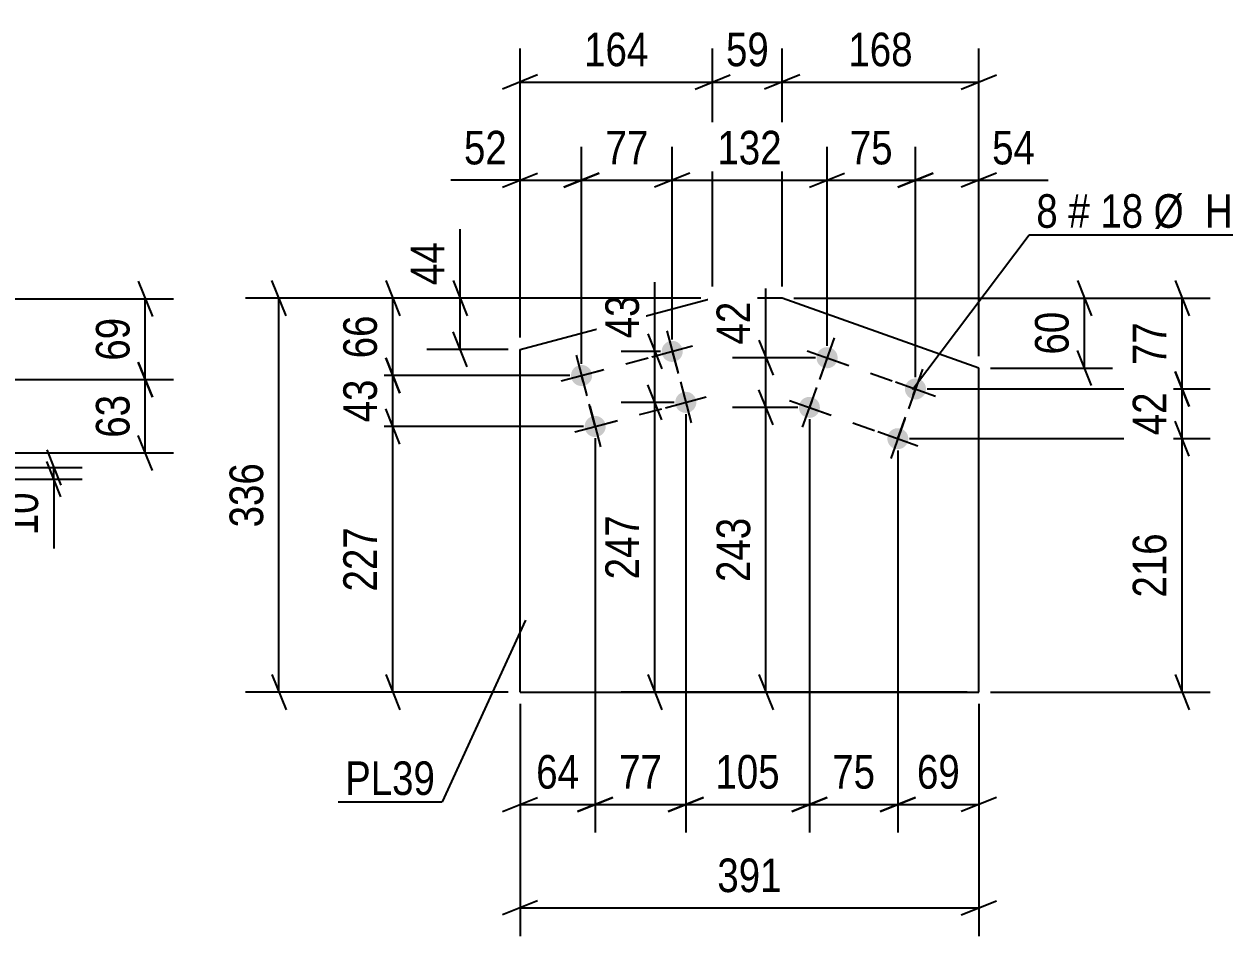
# Model space of a CAD drawing. Header units: millimetres. Extents: x 0 to 841, y 0 to 594.
# Drawn here: x 307.9 to 410.2, y 122.5 to 200.3 of the extents above; entities that cross this region are included whole.
import ezdxf

# ---------------------------------------------------------------- set-up
doc = ezdxf.new("R2010")
doc.units = ezdxf.units.MM
doc.linetypes.add('DXK_LINE_DOT2', pattern=[3.9198, 1.9599, -1.9599])
doc.styles.add('Arial Narrow', font='ARIALN.TTF', dxfattribs={"height": 0.2})

# ---------------------------------------------------------------- blocks, each defined once
blk = doc.blocks.new('Part-404166562-2777 - 2761')
at = {"color": 2, "linetype": 'Continuous'}
for p, q in [((350.19, 172.57), (366.62, 176.94)), ((372.55, 176.94), (366.62, 176.94)), ((389.33, 170.98), (372.55, 176.94)), ((350.19, 143.31), (350.19, 172.57)), ((389.33, 143.31), (389.33, 170.98)), ((350.19, 143.31), (389.33, 143.31))]:
    blk.add_line(p, q, dxfattribs=at)
blk = doc.blocks.new('Bolt-404166562-2782 - 2761')
at = {"linetype": 'Continuous'}
for points in [[(364.04, 172.63, -1), (362.3, 172.17, -1)], [(356.31, 170.57, -1), (354.57, 170.11, -1)], [(365.2, 168.28, -1), (363.46, 167.82, -1)], [(357.47, 166.22, -1), (355.73, 165.76, -1)]]:
    blk.add_hatch(color=1, dxfattribs=at).paths.add_polyline_path(points)
at = {"color": 1, "linetype": 'Continuous'}
for p, q in [((362.71, 174.14), (363.64, 170.66)), ((354.98, 172.08), (355.9, 168.6)), ((361.43, 171.93), (364.91, 172.86)), ((353.7, 169.88), (357.18, 170.8)), ((363.87, 169.79), (364.79, 166.31)), ((362.59, 167.59), (366.07, 168.51)), ((356.14, 167.73), (357.06, 164.25)), ((354.86, 165.53), (358.34, 166.45))]:
    blk.add_line(p, q, dxfattribs=at)
blk = doc.blocks.new('Bolt-404166562-2787 - 2761')
at = {"linetype": 'Continuous'}
for points in [[(377.23, 171.56, -1), (375.53, 172.16, -1)], [(384.77, 168.89, -1), (383.07, 169.49, -1)], [(375.72, 167.32, -1), (374.03, 167.92, -1)], [(383.26, 164.65, -1), (381.57, 165.25, -1)]]:
    blk.add_hatch(color=1, dxfattribs=at).paths.add_polyline_path(points)
at = {"color": 1, "linetype": 'Continuous'}
for p, q in [((376.98, 173.56), (375.78, 170.17)), ((374.68, 172.46), (378.08, 171.26)), ((384.52, 170.88), (383.32, 167.49)), ((375.48, 169.32), (374.27, 165.93)), ((382.22, 169.79), (385.62, 168.59)), ((373.18, 168.22), (376.57, 167.02)), ((383.02, 166.64), (381.81, 163.25)), ((380.72, 165.55), (384.11, 164.35))]:
    blk.add_line(p, q, dxfattribs=at)
blk = doc.blocks.new('Line-404166562-3035 - 2761')
at = {"color": 1, "linetype": 'DXK_LINE_DOT2'}
blk.add_line((363.17, 172.4), (364.33, 168.05), dxfattribs=at)
blk = doc.blocks.new('Line-404166562-3042 - 2761')
at = {"color": 1, "linetype": 'DXK_LINE_DOT2'}
blk.add_line((355.44, 170.34), (363.17, 172.4), dxfattribs=at)
blk = doc.blocks.new('Line-404166562-3049 - 2761')
at = {"color": 1, "linetype": 'DXK_LINE_DOT2'}
blk.add_line((356.6, 165.99), (364.33, 168.05), dxfattribs=at)
blk = doc.blocks.new('Line-404166562-3056 - 2761')
at = {"color": 1, "linetype": 'DXK_LINE_DOT2'}
blk.add_line((356.6, 165.99), (355.44, 170.34), dxfattribs=at)
blk = doc.blocks.new('Line-404166562-3063 - 2761')
at = {"color": 1, "linetype": 'DXK_LINE_DOT2'}
blk.add_line((376.38, 171.86), (374.88, 167.62), dxfattribs=at)
blk = doc.blocks.new('Line-404166562-3070 - 2761')
at = {"color": 1, "linetype": 'DXK_LINE_DOT2'}
blk.add_line((374.88, 167.62), (382.42, 164.95), dxfattribs=at)
blk = doc.blocks.new('Line-404166562-3077 - 2761')
at = {"color": 1, "linetype": 'DXK_LINE_DOT2'}
blk.add_line((382.42, 164.95), (383.92, 169.19), dxfattribs=at)
blk = doc.blocks.new('Line-404166562-3084 - 2761')
at = {"color": 1, "linetype": 'DXK_LINE_DOT2'}
blk.add_line((376.38, 171.86), (383.92, 169.19), dxfattribs=at)
blk = doc.blocks.new('StraightDimension-404166562-53880 - 1454')
at = {"color": 7, "linetype": 'Continuous'}
for p, q in [((317.63, 171.49), (318.83, 168.49)), ((301.39, 169.99), (320.63, 169.99)), ((318.23, 163.73), (318.23, 169.99)), ((318.83, 162.23), (317.63, 165.23)), ((272.69, 163.73), (320.63, 163.73))]:
    blk.add_line(p, q, dxfattribs=at)
at = {"color": 0}
blk.add_wipeout([(317.48, 169.29), (313.28, 169.29), (313.28, 164.43), (317.48, 164.43)], dxfattribs=at)
at = {"color": 3, "style": 'Arial Narrow'}
blk.add_text('63', height=2.863, rotation=90.0002, dxfattribs=at).set_placement((316.88, 165.03))
blk = doc.blocks.new('StraightDimension-404166562-53913 - 1454')
at = {"color": 7, "linetype": 'Continuous'}
for p, q in [((309.83, 163.99), (311.03, 160.99)), ((311.03, 159.99), (309.83, 162.99)), ((294.89, 162.49), (312.83, 162.49)), ((310.43, 161.49), (310.43, 162.49)), ((274.89, 161.49), (312.83, 161.49)), ((310.43, 161.49), (310.43, 155.58)), ((310.43, 161.49), (310.43, 155.58))]:
    blk.add_line(p, q, dxfattribs=at)
at = {"color": 0}
blk.add_wipeout([(309.68, 160.97), (305.48, 160.97), (305.48, 156.11), (309.68, 156.11)], dxfattribs=at)
at = {"color": 3, "style": 'Arial Narrow'}
blk.add_text('10', height=2.863, rotation=90.0002, dxfattribs=at).set_placement((309.08, 156.71))
blk = doc.blocks.new('StraightDimension-404166562-53879 - 1454')
at = {"color": 7, "linetype": 'Continuous'}
for p, q in [((317.63, 178.38), (318.83, 175.38)), ((272.69, 176.88), (320.63, 176.88)), ((318.23, 169.99), (318.23, 176.88)), ((318.83, 168.49), (317.63, 171.49)), ((301.39, 169.99), (320.63, 169.99))]:
    blk.add_line(p, q, dxfattribs=at)
at = {"color": 0}
blk.add_wipeout([(317.48, 175.86), (313.28, 175.86), (313.28, 171.01), (317.48, 171.01)], dxfattribs=at)
at = {"color": 3, "style": 'Arial Narrow'}
blk.add_text('69', height=2.863, rotation=90.0002, dxfattribs=at).set_placement((316.88, 171.61))
blk = doc.blocks.new('StraightDimension-404166562-2859 - 2761')
at = {"color": 7, "linetype": 'Continuous'}
for p, q in [((374.88, 166.62), (374.88, 131.33)), ((382.42, 163.95), (382.42, 131.33)), ((373.38, 133.13), (376.38, 134.33)), ((383.92, 134.33), (380.92, 133.13)), ((374.88, 133.73), (382.42, 133.73))]:
    blk.add_line(p, q, dxfattribs=at)
at = {"color": 0}
blk.add_wipeout([(381.07, 134.48), (381.07, 138.68), (376.22, 138.68), (376.22, 134.48)], dxfattribs=at)
at = {"color": 3, "style": 'Arial Narrow'}
blk.add_text('75', height=2.863, dxfattribs=at).set_placement((376.82, 135.08))
blk = doc.blocks.new('StraightDimension-404166562-2978 - 2761')
at = {"color": 7, "linetype": 'Continuous'}
for p, q in [((383.92, 170.19), (383.92, 189.86)), ((389.33, 171.98), (389.33, 189.86)), ((382.42, 186.41), (385.42, 187.61)), ((390.83, 187.61), (387.83, 186.41)), ((383.92, 187.01), (389.33, 187.01)), ((389.33, 187.01), (395.24, 187.01)), ((389.33, 187.01), (395.24, 187.01))]:
    blk.add_line(p, q, dxfattribs=at)
at = {"color": 0}
blk.add_wipeout([(394.71, 187.76), (394.71, 191.96), (389.86, 191.96), (389.86, 187.76)], dxfattribs=at)
at = {"color": 3, "style": 'Arial Narrow'}
blk.add_text('54', height=2.863, dxfattribs=at).set_placement((390.46, 188.36))
blk = doc.blocks.new('StraightDimension-404166562-2853 - 2761')
at = {"color": 7, "linetype": 'Continuous'}
for p, q in [((382.42, 163.95), (382.42, 131.33)), ((389.33, 142.31), (389.33, 131.33)), ((380.92, 133.13), (383.92, 134.33)), ((390.83, 134.33), (387.83, 133.13)), ((382.42, 133.73), (389.33, 133.73))]:
    blk.add_line(p, q, dxfattribs=at)
at = {"color": 0}
blk.add_wipeout([(388.3, 134.48), (388.3, 138.68), (383.45, 138.68), (383.45, 134.48)], dxfattribs=at)
at = {"color": 3, "style": 'Arial Narrow'}
blk.add_text('69', height=2.863, dxfattribs=at).set_placement((384.05, 135.08))
blk = doc.blocks.new('StraightDimension-404166562-2921 - 2761')
at = {"color": 7, "linetype": 'Continuous'}
for p, q in [((350.19, 142.31), (350.19, 122.5)), ((389.33, 142.31), (389.33, 122.5)), ((351.69, 125.5), (348.69, 124.3)), ((350.19, 124.9), (389.33, 124.9)), ((387.83, 124.3), (390.83, 125.5))]:
    blk.add_line(p, q, dxfattribs=at)
at = {"color": 0}
blk.add_wipeout([(373.1, 125.65), (373.1, 129.85), (366.42, 129.85), (366.42, 125.65)], dxfattribs=at)
at = {"color": 3, "style": 'Arial Narrow'}
blk.add_text('391', height=2.863, dxfattribs=at).set_placement((367.02, 126.25))
blk = doc.blocks.new('StraightDimension-404166562-2910 - 2761')
at = {"color": 7, "linetype": 'Continuous'}
for p, q in [((350.19, 173.57), (350.19, 198.24)), ((366.62, 177.94), (366.62, 198.24)), ((351.69, 195.99), (348.69, 194.79)), ((365.12, 194.79), (368.12, 195.99)), ((350.19, 195.39), (366.62, 195.39))]:
    blk.add_line(p, q, dxfattribs=at)
at = {"color": 0}
blk.add_wipeout([(361.75, 196.14), (361.75, 200.34), (355.06, 200.34), (355.06, 196.14)], dxfattribs=at)
at = {"color": 3, "style": 'Arial Narrow'}
blk.add_text('164', height=2.863, dxfattribs=at).set_placement((355.66, 196.74))
blk = doc.blocks.new('StraightDimension-404166562-2789 - 2761')
at = {"color": 7, "linetype": 'Continuous'}
for p, q in [((371.77, 166.12), (370.57, 169.12)), ((373.88, 167.62), (368.32, 167.62)), ((371.17, 143.31), (371.17, 167.62)), ((370.57, 144.81), (371.77, 141.81)), ((388.33, 143.31), (368.32, 143.31))]:
    blk.add_line(p, q, dxfattribs=at)
at = {"color": 0}
blk.add_wipeout([(370.42, 158.81), (366.22, 158.81), (366.22, 152.12), (370.42, 152.12)], dxfattribs=at)
at = {"color": 3, "style": 'Arial Narrow'}
blk.add_text('243', height=2.863, rotation=90.0002, dxfattribs=at).set_placement((369.82, 152.72))
blk = doc.blocks.new('StraightDimension-404166562-2988 - 2761')
at = {"color": 7, "linetype": 'Continuous'}
for p, q in [((376.38, 172.86), (376.38, 189.86)), ((383.92, 170.19), (383.92, 189.86)), ((374.88, 186.41), (377.88, 187.61)), ((385.42, 187.61), (382.42, 186.41)), ((376.38, 187.01), (383.92, 187.01))]:
    blk.add_line(p, q, dxfattribs=at)
at = {"color": 0}
blk.add_wipeout([(382.58, 187.76), (382.58, 191.96), (377.72, 191.96), (377.72, 187.76)], dxfattribs=at)
at = {"color": 3, "style": 'Arial Narrow'}
blk.add_text('75', height=2.863, dxfattribs=at).set_placement((378.32, 188.36))
blk = doc.blocks.new('StraightDimension-404166562-2795 - 2761')
at = {"color": 7, "linetype": 'Continuous'}
for p, q in [((371.17, 171.86), (371.17, 177.77)), ((371.17, 171.86), (371.17, 177.77)), ((370.57, 173.36), (371.77, 170.36)), ((375.38, 171.86), (368.32, 171.86)), ((371.17, 167.62), (371.17, 171.86)), ((371.77, 166.12), (370.57, 169.12)), ((373.88, 167.62), (368.32, 167.62))]:
    blk.add_line(p, q, dxfattribs=at)
at = {"color": 0}
blk.add_wipeout([(370.42, 177.24), (366.22, 177.24), (366.22, 172.39), (370.42, 172.39)], dxfattribs=at)
at = {"color": 3, "style": 'Arial Narrow'}
blk.add_text('42', height=2.863, rotation=90.0002, dxfattribs=at).set_placement((369.82, 172.99))
blk = doc.blocks.new('StraightDimension-404166562-53517 - 2761')
at = {"color": 7, "linetype": 'Continuous'}
for p, q in [((407.27, 163.45), (406.07, 166.45)), ((383.42, 164.95), (409.07, 164.95)), ((406.67, 143.31), (406.67, 164.95)), ((406.07, 144.81), (407.27, 141.81)), ((390.33, 143.31), (409.07, 143.31))]:
    blk.add_line(p, q, dxfattribs=at)
at = {"color": 0}
blk.add_wipeout([(405.92, 157.47), (401.72, 157.47), (401.72, 150.79), (405.92, 150.79)], dxfattribs=at)
at = {"color": 3, "style": 'Arial Narrow'}
blk.add_text('216', height=2.863, rotation=90.0002, dxfattribs=at).set_placement((405.32, 151.39))
blk = doc.blocks.new('StraightDimension-404166562-2867 - 2761')
at = {"color": 7, "linetype": 'Continuous'}
for p, q in [((364.33, 167.05), (364.33, 131.33)), ((356.6, 164.99), (356.6, 131.33)), ((355.1, 133.13), (358.1, 134.33)), ((365.83, 134.33), (362.83, 133.13)), ((356.6, 133.73), (364.33, 133.73))]:
    blk.add_line(p, q, dxfattribs=at)
at = {"color": 0}
blk.add_wipeout([(362.89, 134.48), (362.89, 138.68), (358.04, 138.68), (358.04, 134.48)], dxfattribs=at)
at = {"color": 3, "style": 'Arial Narrow'}
blk.add_text('77', height=2.863, dxfattribs=at).set_placement((358.64, 135.08))
blk = doc.blocks.new('StraightDimension-404166562-2804 - 2761')
at = {"color": 7, "linetype": 'Continuous'}
for p, q in [((362.28, 166.55), (361.08, 169.55)), ((363.33, 168.05), (358.83, 168.05)), ((361.68, 143.31), (361.68, 168.05)), ((361.08, 144.81), (362.28, 141.81)), ((368.76, 143.31), (358.83, 143.31))]:
    blk.add_line(p, q, dxfattribs=at)
at = {"color": 0}
blk.add_wipeout([(360.93, 159.02), (356.73, 159.02), (356.73, 152.34), (360.93, 152.34)], dxfattribs=at)
at = {"color": 3, "style": 'Arial Narrow'}
blk.add_text('247', height=2.863, rotation=90.0002, dxfattribs=at).set_placement((360.33, 152.94))
blk = doc.blocks.new('StraightDimension-404166562-53436 - 2761')
at = {"color": 7, "linetype": 'Continuous'}
for p, q in [((338.73, 178.44), (339.93, 175.44)), ((365.62, 176.94), (336.48, 176.94)), ((339.33, 170.34), (339.33, 176.94)), ((339.93, 168.84), (338.73, 171.84)), ((354.44, 170.34), (336.48, 170.34))]:
    blk.add_line(p, q, dxfattribs=at)
at = {"color": 0}
blk.add_wipeout([(338.58, 176.07), (334.38, 176.07), (334.38, 171.21), (338.58, 171.21)], dxfattribs=at)
at = {"color": 3, "style": 'Arial Narrow'}
blk.add_text('66', height=2.863, rotation=90.0002, dxfattribs=at).set_placement((337.98, 171.81))
blk = doc.blocks.new('StraightDimension-404166562-2821 - 2761')
at = {"color": 7, "linetype": 'Continuous'}
for p, q in [((361.68, 172.4), (361.68, 178.3)), ((361.68, 172.4), (361.68, 178.3)), ((361.08, 173.9), (362.28, 170.9)), ((362.17, 172.4), (358.83, 172.4)), ((361.68, 168.05), (361.68, 172.4)), ((362.28, 166.55), (361.08, 169.55)), ((363.33, 168.05), (358.83, 168.05))]:
    blk.add_line(p, q, dxfattribs=at)
at = {"color": 0}
blk.add_wipeout([(360.93, 177.78), (356.73, 177.78), (356.73, 172.92), (360.93, 172.92)], dxfattribs=at)
at = {"color": 3, "style": 'Arial Narrow'}
blk.add_text('43', height=2.863, rotation=90.0002, dxfattribs=at).set_placement((360.33, 173.52))
blk = doc.blocks.new('StraightDimension-404166562-53438 - 2761')
at = {"color": 7, "linetype": 'Continuous'}
for p, q in [((339.93, 164.49), (338.73, 167.49)), ((355.6, 165.99), (336.48, 165.99)), ((339.33, 143.31), (339.33, 165.99)), ((338.73, 144.81), (339.93, 141.81)), ((349.19, 143.31), (336.48, 143.31))]:
    blk.add_line(p, q, dxfattribs=at)
at = {"color": 0}
blk.add_wipeout([(338.58, 157.99), (334.38, 157.99), (334.38, 151.31), (338.58, 151.31)], dxfattribs=at)
at = {"color": 3, "style": 'Arial Narrow'}
blk.add_text('227', height=2.863, rotation=90.0002, dxfattribs=at).set_placement((337.98, 151.91))
blk = doc.blocks.new('StraightDimension-404166562-2875 - 2761')
at = {"color": 7, "linetype": 'Continuous'}
for p, q in [((364.33, 167.05), (364.33, 131.33)), ((374.88, 166.62), (374.88, 131.33)), ((362.83, 133.13), (365.83, 134.33)), ((376.38, 134.33), (373.38, 133.13)), ((364.33, 133.73), (374.88, 133.73))]:
    blk.add_line(p, q, dxfattribs=at)
at = {"color": 0}
blk.add_wipeout([(372.95, 134.48), (372.95, 138.68), (366.26, 138.68), (366.26, 134.48)], dxfattribs=at)
at = {"color": 3, "style": 'Arial Narrow'}
blk.add_text('105', height=2.863, dxfattribs=at).set_placement((366.86, 135.08))
blk = doc.blocks.new('StraightDimension-404166562-2883 - 2761')
at = {"color": 7, "linetype": 'Continuous'}
for p, q in [((356.6, 164.99), (356.6, 131.33)), ((350.19, 142.31), (350.19, 131.33)), ((348.69, 133.13), (351.69, 134.33)), ((358.1, 134.33), (355.1, 133.13)), ((350.19, 133.73), (356.6, 133.73))]:
    blk.add_line(p, q, dxfattribs=at)
at = {"color": 0}
blk.add_wipeout([(355.82, 134.48), (355.82, 138.68), (350.97, 138.68), (350.97, 134.48)], dxfattribs=at)
at = {"color": 3, "style": 'Arial Narrow'}
blk.add_text('64', height=2.863, dxfattribs=at).set_placement((351.57, 135.08))
blk = doc.blocks.new('StraightDimension-404166562-3018 - 2761')
at = {"color": 7, "linetype": 'Continuous'}
for p, q in [((350.19, 173.57), (350.19, 189.86)), ((355.44, 171.34), (355.44, 189.86)), ((348.69, 186.41), (351.69, 187.61)), ((356.94, 187.61), (353.94, 186.41)), ((350.19, 187.01), (344.29, 187.01)), ((350.19, 187.01), (344.29, 187.01)), ((350.19, 187.01), (355.44, 187.01))]:
    blk.add_line(p, q, dxfattribs=at)
at = {"color": 0}
blk.add_wipeout([(349.67, 187.76), (349.67, 191.96), (344.81, 191.96), (344.81, 187.76)], dxfattribs=at)
at = {"color": 3, "style": 'Arial Narrow'}
blk.add_text('52', height=2.863, dxfattribs=at).set_placement((345.41, 188.36))
blk = doc.blocks.new('StraightDimension-404166562-2890 - 2761')
at = {"color": 7, "linetype": 'Continuous'}
for p, q in [((366.62, 177.94), (366.62, 198.24)), ((372.55, 177.94), (372.55, 198.24)), ((365.12, 194.79), (368.12, 195.99)), ((374.05, 195.99), (371.05, 194.79)), ((366.62, 195.39), (372.55, 195.39))]:
    blk.add_line(p, q, dxfattribs=at)
at = {"color": 0}
blk.add_wipeout([(372.01, 196.14), (372.01, 200.34), (367.16, 200.34), (367.16, 196.14)], dxfattribs=at)
at = {"color": 3, "style": 'Arial Narrow'}
blk.add_text('59', height=2.863, dxfattribs=at).set_placement((367.76, 196.74))
blk = doc.blocks.new('StraightDimension-404166562-2900 - 2761')
at = {"color": 7, "linetype": 'Continuous'}
for p, q in [((372.55, 177.94), (372.55, 198.24)), ((389.33, 171.98), (389.33, 198.24)), ((374.05, 195.99), (371.05, 194.79)), ((387.83, 194.79), (390.83, 195.99)), ((372.55, 195.39), (389.33, 195.39))]:
    blk.add_line(p, q, dxfattribs=at)
at = {"color": 0}
blk.add_wipeout([(384.28, 196.14), (384.28, 200.34), (377.6, 200.34), (377.6, 196.14)], dxfattribs=at)
at = {"color": 3, "style": 'Arial Narrow'}
blk.add_text('168', height=2.863, dxfattribs=at).set_placement((378.2, 196.74))
blk = doc.blocks.new('StraightDimension-404166562-2998 - 2761')
at = {"color": 7, "linetype": 'Continuous'}
for p, q in [((363.17, 173.4), (363.17, 189.86)), ((376.38, 172.86), (376.38, 189.86)), ((364.67, 187.61), (361.67, 186.41)), ((374.88, 186.41), (377.88, 187.61)), ((363.17, 187.01), (376.38, 187.01))]:
    blk.add_line(p, q, dxfattribs=at)
at = {"color": 0}
blk.add_wipeout([(373.12, 187.76), (373.12, 191.96), (366.43, 191.96), (366.43, 187.76)], dxfattribs=at)
at = {"color": 3, "style": 'Arial Narrow'}
blk.add_text('132', height=2.863, dxfattribs=at).set_placement((367.03, 188.36))
blk = doc.blocks.new('StraightDimension-404166562-3008 - 2761')
at = {"color": 7, "linetype": 'Continuous'}
for p, q in [((355.44, 171.34), (355.44, 189.86)), ((363.17, 173.4), (363.17, 189.86)), ((353.94, 186.41), (356.94, 187.61)), ((364.67, 187.61), (361.67, 186.41)), ((355.44, 187.01), (363.17, 187.01))]:
    blk.add_line(p, q, dxfattribs=at)
at = {"color": 0}
blk.add_wipeout([(361.73, 187.76), (361.73, 191.96), (356.88, 191.96), (356.88, 187.76)], dxfattribs=at)
at = {"color": 3, "style": 'Arial Narrow'}
blk.add_text('77', height=2.863, dxfattribs=at).set_placement((357.48, 188.36))
blk = doc.blocks.new('StraightDimension-404166562-3029 - 2761')
at = {"color": 7, "linetype": 'Continuous'}
for p, q in [((330.23, 175.44), (329.03, 178.44)), ((365.62, 176.94), (326.78, 176.94)), ((329.63, 143.31), (329.63, 176.94)), ((329.03, 144.81), (330.23, 141.81)), ((349.19, 143.31), (326.78, 143.31))]:
    blk.add_line(p, q, dxfattribs=at)
at = {"color": 0}
blk.add_wipeout([(328.88, 163.47), (324.68, 163.47), (324.68, 156.78), (328.88, 156.78)], dxfattribs=at)
at = {"color": 3, "style": 'Arial Narrow'}
blk.add_text('336', height=2.863, rotation=90.0002, dxfattribs=at).set_placement((328.28, 157.38))
blk = doc.blocks.new('StraightDimension-404166562-53437 - 2761')
at = {"color": 7, "linetype": 'Continuous'}
for p, q in [((338.73, 171.84), (339.93, 168.84)), ((354.44, 170.34), (336.48, 170.34)), ((339.33, 165.99), (339.33, 170.34)), ((339.93, 164.49), (338.73, 167.49)), ((355.6, 165.99), (336.48, 165.99))]:
    blk.add_line(p, q, dxfattribs=at)
at = {"color": 0}
blk.add_wipeout([(338.58, 170.59), (334.38, 170.59), (334.38, 165.74), (338.58, 165.74)], dxfattribs=at)
at = {"color": 3, "style": 'Arial Narrow'}
blk.add_text('43', height=2.863, rotation=90.0002, dxfattribs=at).set_placement((337.98, 166.34))
blk = doc.blocks.new('StraightDimension-404166562-53459 - 2761')
at = {"color": 7, "linetype": 'Continuous'}
for p, q in [((345.08, 176.94), (345.08, 182.84)), ((345.08, 176.94), (345.08, 182.84)), ((344.48, 178.44), (345.68, 175.44)), ((365.62, 176.94), (342.23, 176.94)), ((345.08, 172.57), (345.08, 176.94)), ((345.68, 171.07), (344.48, 174.07)), ((349.19, 172.57), (342.23, 172.57))]:
    blk.add_line(p, q, dxfattribs=at)
at = {"color": 0}
blk.add_wipeout([(344.33, 182.32), (340.13, 182.32), (340.13, 177.46), (344.33, 177.46)], dxfattribs=at)
at = {"color": 3, "style": 'Arial Narrow'}
blk.add_text('44', height=2.863, rotation=90.0002, dxfattribs=at).set_placement((343.73, 178.06))
blk = doc.blocks.new('StraightDimension-404166562-53515 - 2761')
at = {"color": 7, "linetype": 'Continuous'}
for p, q in [((406.07, 178.44), (407.27, 175.44)), ((373.55, 176.94), (409.07, 176.94)), ((406.67, 169.19), (406.67, 176.94)), ((407.27, 167.69), (406.07, 170.69)), ((384.92, 169.19), (409.07, 169.19))]:
    blk.add_line(p, q, dxfattribs=at)
at = {"color": 0}
blk.add_wipeout([(405.92, 175.49), (401.72, 175.49), (401.72, 170.63), (405.92, 170.63)], dxfattribs=at)
at = {"color": 3, "style": 'Arial Narrow'}
blk.add_text('77', height=2.863, rotation=90.0002, dxfattribs=at).set_placement((405.32, 171.23))
blk = doc.blocks.new('StraightDimension-404166562-53516 - 2761')
at = {"color": 7, "linetype": 'Continuous'}
for p, q in [((406.07, 170.69), (407.27, 167.69)), ((384.92, 169.19), (409.07, 169.19)), ((406.67, 164.95), (406.67, 169.19)), ((407.27, 163.45), (406.07, 166.45)), ((383.42, 164.95), (409.07, 164.95))]:
    blk.add_line(p, q, dxfattribs=at)
at = {"color": 0}
blk.add_wipeout([(405.92, 169.5), (401.72, 169.5), (401.72, 164.64), (405.92, 164.64)], dxfattribs=at)
at = {"color": 3, "style": 'Arial Narrow'}
blk.add_text('42', height=2.863, rotation=90.0002, dxfattribs=at).set_placement((405.32, 165.24))
blk = doc.blocks.new('StraightDimension-404166562-53544 - 2761')
at = {"color": 7, "linetype": 'Continuous'}
for p, q in [((397.73, 178.44), (398.93, 175.44)), ((373.55, 176.94), (400.73, 176.94)), ((398.33, 170.98), (398.33, 176.94)), ((398.93, 169.48), (397.73, 172.48)), ((390.33, 170.98), (400.73, 170.98))]:
    blk.add_line(p, q, dxfattribs=at)
at = {"color": 0}
blk.add_wipeout([(397.58, 176.39), (393.38, 176.39), (393.38, 171.53), (397.58, 171.53)], dxfattribs=at)
at = {"color": 3, "style": 'Arial Narrow'}
blk.add_text('60', height=2.863, rotation=90.0002, dxfattribs=at).set_placement((396.98, 172.13))
blk = doc.blocks.new('Mark-404166562-2773 - 2761')
at = {"color": 30, "linetype": 'Continuous'}
for p in [(350.65, 149.46), (334.67, 133.94)]:
    blk.add_line(p, (343.55, 133.94), dxfattribs=at)
at = {"color": 0}
blk.add_wipeout([(342.95, 134.54), (342.95, 137.54), (335.27, 137.54), (335.27, 134.54)], dxfattribs=at)
blk.add_wipeout([(342.95, 134.54), (342.95, 137.54), (335.27, 137.54), (335.27, 134.54)], dxfattribs=at)
at = {"color": 3, "style": 'Arial Narrow'}
blk.add_text('PL39', height=2.863, dxfattribs=at).set_placement((335.27, 134.54))
blk = doc.blocks.new('MarkSet-404166562-3119 - 2761')
at = {"color": 7, "linetype": 'Continuous'}
for p, q in [((383.68, 169.15), (393.63, 182.35)), ((393.63, 182.35), (420.37, 182.35))]:
    blk.add_line(p, q, dxfattribs=at)
at = {"color": 0}
for points in [[(396.06, 182.95), (396.06, 185.95), (394.23, 185.95), (394.23, 182.95)], [(398.79, 182.95), (398.79, 185.95), (396.96, 185.95), (396.96, 182.95)], [(403.34, 182.95), (403.34, 185.95), (399.69, 185.95), (399.69, 182.95)], [(419.77, 182.95), (419.77, 185.95), (404.24, 185.95), (404.24, 182.95)]]:
    blk.add_wipeout(points, dxfattribs=at)
for points in [[(396.06, 182.95), (396.06, 185.95), (394.23, 185.95), (394.23, 182.95)], [(398.79, 182.95), (398.79, 185.95), (396.96, 185.95), (396.96, 182.95)], [(403.34, 182.95), (403.34, 185.95), (399.69, 185.95), (399.69, 182.95)], [(419.77, 182.95), (419.77, 185.95), (404.24, 185.95), (404.24, 182.95)]]:
    blk.add_wipeout(points, dxfattribs=at)
at = {"color": 3, "style": 'Arial Narrow'}
for s, height, p in [('8', 2.86, (394.23, 182.95)), ('#', 2.86, (396.96, 182.95)), ('18', 2.863, (399.69, 182.95)), ('Ø  HOLES', 2.863, (404.24, 182.95))]:
    blk.add_text(s, height=height, dxfattribs=at).set_placement(p)

msp = doc.modelspace()

# ---------------------------------------------------------------- block references
for name in ['Part-404166562-2777 - 2761', 'Bolt-404166562-2782 - 2761', 'Bolt-404166562-2787 - 2761', 'Line-404166562-3042 - 2761', 'Line-404166562-3035 - 2761', 'StraightDimension-404166562-53880 - 1454', 'Line-404166562-3063 - 2761', 'Line-404166562-3084 - 2761', 'Line-404166562-3056 - 2761', 'Line-404166562-3077 - 2761', 'Line-404166562-3049 - 2761', 'Line-404166562-3070 - 2761']:
    msp.add_blockref(name, (0, 0))

# ---------------------------------------------------------------- next in the draw order: block references
for name in ['StraightDimension-404166562-2910 - 2761', 'StraightDimension-404166562-2978 - 2761', 'StraightDimension-404166562-53879 - 1454', 'StraightDimension-404166562-2859 - 2761', 'StraightDimension-404166562-53913 - 1454']:
    msp.add_blockref(name, (0, 0))

# ---------------------------------------------------------------- next in the draw order: block references
for name in ['StraightDimension-404166562-2988 - 2761', 'StraightDimension-404166562-2853 - 2761']:
    msp.add_blockref(name, (0, 0))

# ---------------------------------------------------------------- next in the draw order: block references
msp.add_blockref('StraightDimension-404166562-2921 - 2761', (0, 0))

# ---------------------------------------------------------------- next in the draw order: block references
msp.add_blockref('StraightDimension-404166562-2789 - 2761', (0, 0))

# ---------------------------------------------------------------- next in the draw order: block references
for name in ['StraightDimension-404166562-2795 - 2761', 'StraightDimension-404166562-53517 - 2761']:
    msp.add_blockref(name, (0, 0))

# ---------------------------------------------------------------- next in the draw order: block references
msp.add_blockref('StraightDimension-404166562-2867 - 2761', (0, 0))

# ---------------------------------------------------------------- next in the draw order: block references
for name in ['StraightDimension-404166562-2804 - 2761', 'StraightDimension-404166562-53438 - 2761']:
    msp.add_blockref(name, (0, 0))

# ---------------------------------------------------------------- next in the draw order: block references
for name in ['StraightDimension-404166562-53436 - 2761', 'StraightDimension-404166562-2883 - 2761']:
    msp.add_blockref(name, (0, 0))

# ---------------------------------------------------------------- next in the draw order: block references
for name in ['StraightDimension-404166562-2890 - 2761', 'StraightDimension-404166562-2821 - 2761']:
    msp.add_blockref(name, (0, 0))

# ---------------------------------------------------------------- next in the draw order: block references
for name in ['StraightDimension-404166562-2900 - 2761', 'StraightDimension-404166562-3018 - 2761', 'StraightDimension-404166562-2875 - 2761']:
    msp.add_blockref(name, (0, 0))

# ---------------------------------------------------------------- next in the draw order: block references
msp.add_blockref('StraightDimension-404166562-2998 - 2761', (0, 0))

# ---------------------------------------------------------------- next in the draw order: block references
for name in ['StraightDimension-404166562-3008 - 2761', 'StraightDimension-404166562-53515 - 2761']:
    msp.add_blockref(name, (0, 0))

# ---------------------------------------------------------------- next in the draw order: block references
for name in ['StraightDimension-404166562-3029 - 2761', 'StraightDimension-404166562-53516 - 2761']:
    msp.add_blockref(name, (0, 0))

# ---------------------------------------------------------------- next in the draw order: block references
for name in ['StraightDimension-404166562-53544 - 2761', 'StraightDimension-404166562-53437 - 2761', 'Mark-404166562-2773 - 2761']:
    msp.add_blockref(name, (0, 0))

# ---------------------------------------------------------------- next in the draw order: block references
for name in ['MarkSet-404166562-3119 - 2761', 'StraightDimension-404166562-53459 - 2761']:
    msp.add_blockref(name, (0, 0))

doc.saveas('drawing.dxf')
